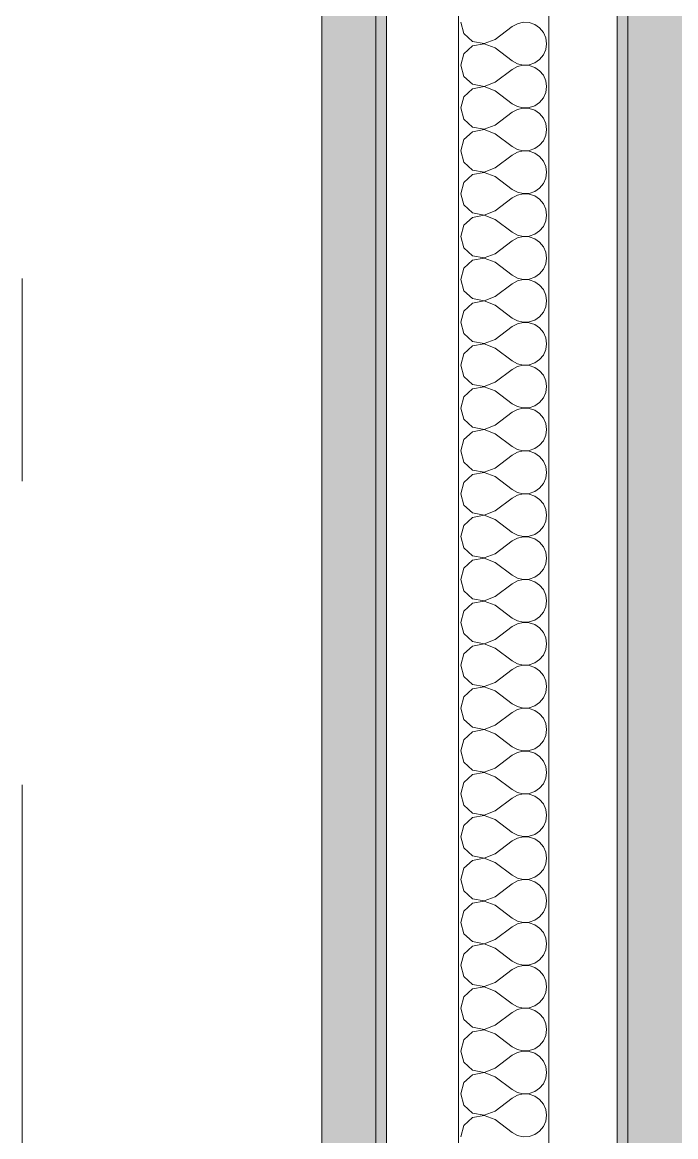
# Model space of a CAD drawing. Header units: millimetres. Extents: x -48147 to 1428745, y -495156 to 18123.
# Drawn here: x 1375173 to 1375628, y -476301 to -475525 of the extents above; entities that cross this region are included whole.
import ezdxf
from ezdxf.enums import TextEntityAlignment as Align

# ---------------------------------------------------------------- set-up
doc = ezdxf.new("R2010")
doc.units = ezdxf.units.MM
doc.header["$MEASUREMENT"] = 0
doc.linetypes.add('Double Dashed', pattern=[1093.611073, 529.166651, -211.666656, 141.111112, -211.666656])
doc.linetypes.add('Wipeout_Contour', pattern=[1000, 0, -1000])
doc.layers.add('New_A-15-MG_Structural_Grid_Phase_2', color=7, linetype='Continuous')
doc.layers.add('New_A-25-M_Wall_Int', color=7, linetype='Continuous')
doc.layers.add('New_A-15-MG_Structural_Grid_Phase_2_Pen_No__222', color=7, linetype='Continuous', lineweight=13, true_color=0x65af33)
doc.layers.add('New_A-25-M_Wall_Int_Pen_No__107', color=7, linetype='Continuous', lineweight=15, true_color=0xa6a6a6)
doc.layers.add('New_A-25-M_Wall_Int_Pen_No__1', color=7, linetype='Continuous', lineweight=13)
doc.styles.add('GENERATED_STYLE_2', font='')
doc.styles.get('GENERATED_STYLE_2').set_extended_font_data('Swis721 BT')

# ---------------------------------------------------------------- blocks, each defined once
blk = doc.blocks.new('*X47', base_point=(1341556.51, -489898.95))
at = {"layer": 'New_A-25-M_Wall_Int_Pen_No__107', "linetype": 'Continuous'}
for p, q in [((1375478.67, -475524.81), (1375480.9, -475532.66)), ((1375502.55, -475536.75), (1375514.49, -475527.79)), ((1375518.09, -475525.8), (1375514.49, -475527.79)), ((1375522.11, -475524.87), (1375518.09, -475525.8)), ((1375526.22, -475525.07), (1375522.11, -475524.87)), ((1375530.12, -475526.38), (1375526.22, -475525.07)), ((1375533.52, -475528.72), (1375530.12, -475526.38)), ((1375536.14, -475531.89), (1375533.52, -475528.72)), ((1375480.9, -475532.66), (1375486.92, -475538.16)), ((1375486.92, -475538.16), (1375494.93, -475539.68)), ((1375494.93, -475539.68), (1375502.55, -475536.75)), ((1375537.81, -475535.66), (1375536.14, -475531.89)), ((1375538.37, -475539.74), (1375537.81, -475535.66)), ((1375480.9, -475546.82), (1375478.67, -475554.66)), ((1375486.92, -475541.31), (1375480.9, -475546.82)), ((1375494.93, -475539.8), (1375486.92, -475541.31)), ((1375502.55, -475542.72), (1375494.93, -475539.8)), ((1375502.55, -475542.72), (1375514.49, -475551.68)), ((1375536.14, -475547.58), (1375537.81, -475543.82)), ((1375537.81, -475543.82), (1375538.37, -475539.74)), ((1375478.67, -475554.66), (1375480.9, -475562.51)), ((1375514.49, -475551.68), (1375518.09, -475553.67)), ((1375518.09, -475553.67), (1375522.11, -475554.6)), ((1375522.11, -475554.72), (1375518.09, -475555.66)), ((1375522.11, -475554.6), (1375526.22, -475554.4)), ((1375526.22, -475554.92), (1375522.11, -475554.72)), ((1375526.22, -475554.4), (1375530.12, -475553.09)), ((1375530.12, -475556.24), (1375526.22, -475554.92)), ((1375530.12, -475553.09), (1375533.52, -475550.75)), ((1375533.52, -475550.75), (1375536.14, -475547.58)), ((1375480.9, -475562.51), (1375486.92, -475568.01)), ((1375502.55, -475566.6), (1375514.49, -475557.65)), ((1375518.09, -475555.66), (1375514.49, -475557.65)), ((1375533.52, -475558.57), (1375530.12, -475556.24)), ((1375536.14, -475561.74), (1375533.52, -475558.57)), ((1375537.81, -475565.51), (1375536.14, -475561.74)), ((1375486.92, -475568.01), (1375494.93, -475569.53)), ((1375494.93, -475569.65), (1375486.92, -475571.17)), ((1375494.93, -475569.53), (1375502.55, -475566.6)), ((1375502.55, -475572.58), (1375494.93, -475569.65)), ((1375538.37, -475569.59), (1375537.81, -475565.51)), ((1375537.81, -475573.67), (1375538.37, -475569.59)), ((1375480.9, -475576.67), (1375478.67, -475584.52)), ((1375486.92, -475571.17), (1375480.9, -475576.67)), ((1375502.55, -475572.58), (1375514.49, -475581.53)), ((1375533.52, -475580.61), (1375536.14, -475577.44)), ((1375536.14, -475577.44), (1375537.81, -475573.67)), ((1375478.67, -475584.52), (1375480.9, -475592.36)), ((1375514.49, -475581.53), (1375518.09, -475583.52)), ((1375518.09, -475585.51), (1375514.49, -475587.5)), ((1375518.09, -475583.52), (1375522.11, -475584.46)), ((1375522.11, -475584.58), (1375518.09, -475585.51)), ((1375522.11, -475584.46), (1375526.22, -475584.26)), ((1375526.22, -475584.78), (1375522.11, -475584.58)), ((1375526.22, -475584.26), (1375530.12, -475582.94)), ((1375530.12, -475586.09), (1375526.22, -475584.78)), ((1375530.12, -475582.94), (1375533.52, -475580.61)), ((1375480.9, -475592.36), (1375486.92, -475597.87)), ((1375502.55, -475596.46), (1375514.49, -475587.5)), ((1375533.52, -475588.43), (1375530.12, -475586.09)), ((1375536.14, -475591.6), (1375533.52, -475588.43)), ((1375537.81, -475595.37), (1375536.14, -475591.6)), ((1375486.92, -475601.02), (1375480.9, -475606.52)), ((1375486.92, -475597.87), (1375494.93, -475599.38)), ((1375494.93, -475599.5), (1375486.92, -475601.02)), ((1375494.93, -475599.38), (1375502.55, -475596.46)), ((1375502.55, -475602.43), (1375494.93, -475599.5)), ((1375538.37, -475599.44), (1375537.81, -475595.37)), ((1375537.81, -475603.52), (1375538.37, -475599.44)), ((1375480.9, -475606.52), (1375478.67, -475614.37)), ((1375502.55, -475602.43), (1375514.49, -475611.39)), ((1375533.52, -475610.46), (1375536.14, -475607.29)), ((1375536.14, -475607.29), (1375537.81, -475603.52)), ((1375478.67, -475614.37), (1375480.9, -475622.22)), ((1375514.49, -475611.39), (1375518.09, -475613.38)), ((1375518.09, -475615.36), (1375514.49, -475617.36)), ((1375518.09, -475613.38), (1375522.11, -475614.31)), ((1375522.11, -475614.43), (1375518.09, -475615.36)), ((1375522.11, -475614.31), (1375526.22, -475614.11)), ((1375526.22, -475614.63), (1375522.11, -475614.43)), ((1375526.22, -475614.11), (1375530.12, -475612.8)), ((1375530.12, -475615.95), (1375526.22, -475614.63)), ((1375530.12, -475612.8), (1375533.52, -475610.46)), ((1375533.52, -475618.28), (1375530.12, -475615.95)), ((1375480.9, -475622.22), (1375486.92, -475627.72)), ((1375502.55, -475626.31), (1375514.49, -475617.36)), ((1375536.14, -475621.45), (1375533.52, -475618.28)), ((1375537.81, -475625.22), (1375536.14, -475621.45)), ((1375486.92, -475630.87), (1375480.9, -475636.38)), ((1375486.92, -475627.72), (1375494.93, -475629.24)), ((1375494.93, -475629.36), (1375486.92, -475630.87)), ((1375494.93, -475629.24), (1375502.55, -475626.31)), ((1375502.55, -475632.28), (1375494.93, -475629.36)), ((1375502.55, -475632.28), (1375514.49, -475641.24)), ((1375538.37, -475629.3), (1375537.81, -475625.22)), ((1375537.81, -475633.38), (1375538.37, -475629.3)), ((1375480.9, -475636.38), (1375478.67, -475644.23)), ((1375530.12, -475642.65), (1375533.52, -475640.32)), ((1375533.52, -475640.32), (1375536.14, -475637.15)), ((1375536.14, -475637.15), (1375537.81, -475633.38)), ((1375478.67, -475644.23), (1375480.9, -475652.07)), ((1375502.55, -475656.17), (1375514.49, -475647.21)), ((1375514.49, -475641.24), (1375518.09, -475643.23)), ((1375518.09, -475645.22), (1375514.49, -475647.21)), ((1375518.09, -475643.23), (1375522.11, -475644.17)), ((1375522.11, -475644.29), (1375518.09, -475645.22)), ((1375522.11, -475644.17), (1375526.22, -475643.97)), ((1375526.22, -475644.49), (1375522.11, -475644.29)), ((1375526.22, -475643.97), (1375530.12, -475642.65)), ((1375530.12, -475645.8), (1375526.22, -475644.49)), ((1375533.52, -475648.13), (1375530.12, -475645.8)), ((1375536.14, -475651.31), (1375533.52, -475648.13)), ((1375480.9, -475652.07), (1375486.92, -475657.58)), ((1375537.81, -475655.07), (1375536.14, -475651.31)), ((1375538.37, -475659.15), (1375537.81, -475655.07)), ((1375486.92, -475660.73), (1375480.9, -475666.23)), ((1375486.92, -475657.58), (1375494.93, -475659.09)), ((1375494.93, -475659.21), (1375486.92, -475660.73)), ((1375494.93, -475659.09), (1375502.55, -475656.17)), ((1375502.55, -475662.14), (1375494.93, -475659.21)), ((1375502.55, -475662.14), (1375514.49, -475671.09)), ((1375536.14, -475667), (1375537.81, -475663.23)), ((1375537.81, -475663.23), (1375538.37, -475659.15)), ((1375480.9, -475666.23), (1375478.67, -475674.08)), ((1375514.49, -475671.09), (1375518.09, -475673.09)), ((1375530.12, -475672.5), (1375533.52, -475670.17)), ((1375533.52, -475670.17), (1375536.14, -475667)), ((1375478.67, -475674.08), (1375480.9, -475681.93)), ((1375502.55, -475686.02), (1375514.49, -475677.07)), ((1375518.09, -475675.07), (1375514.49, -475677.07)), ((1375518.09, -475673.09), (1375522.11, -475674.02)), ((1375522.11, -475674.14), (1375518.09, -475675.07)), ((1375522.11, -475674.02), (1375526.22, -475673.82)), ((1375526.22, -475674.34), (1375522.11, -475674.14)), ((1375526.22, -475673.82), (1375530.12, -475672.5)), ((1375530.12, -475675.66), (1375526.22, -475674.34)), ((1375533.52, -475677.99), (1375530.12, -475675.66)), ((1375536.14, -475681.16), (1375533.52, -475677.99)), ((1375480.9, -475681.93), (1375486.92, -475687.43)), ((1375494.93, -475688.95), (1375502.55, -475686.02)), ((1375537.81, -475684.93), (1375536.14, -475681.16)), ((1375538.37, -475689.01), (1375537.81, -475684.93)), ((1375486.92, -475690.58), (1375480.9, -475696.09)), ((1375486.92, -475687.43), (1375494.93, -475688.95)), ((1375494.93, -475689.07), (1375486.92, -475690.58)), ((1375502.55, -475691.99), (1375494.93, -475689.07)), ((1375502.55, -475691.99), (1375514.49, -475700.95)), ((1375536.14, -475696.85), (1375537.81, -475693.09)), ((1375537.81, -475693.09), (1375538.37, -475689.01)), ((1375480.9, -475696.09), (1375478.67, -475703.93)), ((1375514.49, -475700.95), (1375518.09, -475702.94)), ((1375526.22, -475703.67), (1375530.12, -475702.36)), ((1375530.12, -475702.36), (1375533.52, -475700.03)), ((1375533.52, -475700.03), (1375536.14, -475696.85)), ((1375478.67, -475703.93), (1375480.9, -475711.78)), ((1375502.55, -475715.88), (1375514.49, -475706.92)), ((1375518.09, -475704.93), (1375514.49, -475706.92)), ((1375518.09, -475702.94), (1375522.11, -475703.87)), ((1375522.11, -475703.99), (1375518.09, -475704.93)), ((1375522.11, -475703.87), (1375526.22, -475703.67)), ((1375526.22, -475704.19), (1375522.11, -475703.99)), ((1375530.12, -475705.51), (1375526.22, -475704.19)), ((1375533.52, -475707.84), (1375530.12, -475705.51)), ((1375536.14, -475711.01), (1375533.52, -475707.84)), ((1375480.9, -475711.78), (1375486.92, -475717.29)), ((1375486.92, -475717.29), (1375494.93, -475718.8)), ((1375494.93, -475718.8), (1375502.55, -475715.88)), ((1375537.81, -475714.78), (1375536.14, -475711.01)), ((1375538.37, -475718.86), (1375537.81, -475714.78)), ((1375486.92, -475720.44), (1375480.9, -475725.94)), ((1375494.93, -475718.92), (1375486.92, -475720.44)), ((1375502.55, -475721.85), (1375494.93, -475718.92)), ((1375502.55, -475721.85), (1375514.49, -475730.8)), ((1375536.14, -475726.71), (1375537.81, -475722.94)), ((1375537.81, -475722.94), (1375538.37, -475718.86)), ((1375480.9, -475725.94), (1375478.67, -475733.79)), ((1375514.49, -475730.8), (1375518.09, -475732.8)), ((1375518.09, -475732.8), (1375522.11, -475733.73)), ((1375526.22, -475733.53), (1375530.12, -475732.21)), ((1375530.12, -475732.21), (1375533.52, -475729.88)), ((1375533.52, -475729.88), (1375536.14, -475726.71)), ((1375478.67, -475733.79), (1375480.9, -475741.64)), ((1375502.55, -475745.73), (1375514.49, -475736.77)), ((1375518.09, -475734.78), (1375514.49, -475736.77)), ((1375522.11, -475733.85), (1375518.09, -475734.78)), ((1375522.11, -475733.73), (1375526.22, -475733.53)), ((1375526.22, -475734.05), (1375522.11, -475733.85)), ((1375530.12, -475735.36), (1375526.22, -475734.05)), ((1375533.52, -475737.7), (1375530.12, -475735.36)), ((1375536.14, -475740.87), (1375533.52, -475737.7)), ((1375537.81, -475744.64), (1375536.14, -475740.87)), ((1375480.9, -475741.64), (1375486.92, -475747.14)), ((1375486.92, -475747.14), (1375494.93, -475748.66)), ((1375494.93, -475748.78), (1375486.92, -475750.29)), ((1375494.93, -475748.66), (1375502.55, -475745.73)), ((1375502.55, -475751.7), (1375494.93, -475748.78)), ((1375538.37, -475748.72), (1375537.81, -475744.64)), ((1375537.81, -475752.79), (1375538.37, -475748.72)), ((1375480.9, -475755.8), (1375478.67, -475763.64)), ((1375486.92, -475750.29), (1375480.9, -475755.8)), ((1375502.55, -475751.7), (1375514.49, -475760.66)), ((1375533.52, -475759.73), (1375536.14, -475756.56)), ((1375536.14, -475756.56), (1375537.81, -475752.79)), ((1375478.67, -475763.64), (1375480.9, -475771.49)), ((1375514.49, -475760.66), (1375518.09, -475762.65)), ((1375518.09, -475762.65), (1375522.11, -475763.58)), ((1375522.11, -475763.7), (1375518.09, -475764.64)), ((1375522.11, -475763.58), (1375526.22, -475763.38)), ((1375526.22, -475763.9), (1375522.11, -475763.7)), ((1375526.22, -475763.38), (1375530.12, -475762.07)), ((1375530.12, -475765.22), (1375526.22, -475763.9)), ((1375530.12, -475762.07), (1375533.52, -475759.73)), ((1375480.9, -475771.49), (1375486.92, -475776.99)), ((1375502.55, -475775.58), (1375514.49, -475766.63)), ((1375518.09, -475764.64), (1375514.49, -475766.63)), ((1375533.52, -475767.55), (1375530.12, -475765.22)), ((1375536.14, -475770.72), (1375533.52, -475767.55)), ((1375537.81, -475774.49), (1375536.14, -475770.72)), ((1375486.92, -475776.99), (1375494.93, -475778.51)), ((1375494.93, -475778.63), (1375486.92, -475780.15)), ((1375494.93, -475778.51), (1375502.55, -475775.58)), ((1375502.55, -475781.56), (1375494.93, -475778.63)), ((1375538.37, -475778.57), (1375537.81, -475774.49)), ((1375537.81, -475782.65), (1375538.37, -475778.57)), ((1375480.9, -475785.65), (1375478.67, -475793.5)), ((1375486.92, -475780.15), (1375480.9, -475785.65)), ((1375502.55, -475781.56), (1375514.49, -475790.51)), ((1375533.52, -475789.59), (1375536.14, -475786.42)), ((1375536.14, -475786.42), (1375537.81, -475782.65)), ((1375478.67, -475793.5), (1375480.9, -475801.34)), ((1375514.49, -475790.51), (1375518.09, -475792.5)), ((1375518.09, -475794.49), (1375514.49, -475796.48)), ((1375518.09, -475792.5), (1375522.11, -475793.44)), ((1375522.11, -475793.56), (1375518.09, -475794.49)), ((1375522.11, -475793.44), (1375526.22, -475793.24)), ((1375526.22, -475793.76), (1375522.11, -475793.56)), ((1375526.22, -475793.24), (1375530.12, -475791.92)), ((1375530.12, -475795.07), (1375526.22, -475793.76)), ((1375530.12, -475791.92), (1375533.52, -475789.59)), ((1375533.52, -475797.41), (1375530.12, -475795.07)), ((1375480.9, -475801.34), (1375486.92, -475806.85)), ((1375502.55, -475805.44), (1375514.49, -475796.48)), ((1375536.14, -475800.58), (1375533.52, -475797.41)), ((1375537.81, -475804.35), (1375536.14, -475800.58)), ((1375486.92, -475810), (1375480.9, -475815.5)), ((1375486.92, -475806.85), (1375494.93, -475808.36)), ((1375494.93, -475808.48), (1375486.92, -475810)), ((1375494.93, -475808.36), (1375502.55, -475805.44)), ((1375502.55, -475811.41), (1375494.93, -475808.48)), ((1375538.37, -475808.42), (1375537.81, -475804.35)), ((1375537.81, -475812.5), (1375538.37, -475808.42)), ((1375480.9, -475815.5), (1375478.67, -475823.35)), ((1375502.55, -475811.41), (1375514.49, -475820.37)), ((1375533.52, -475819.44), (1375536.14, -475816.27)), ((1375536.14, -475816.27), (1375537.81, -475812.5)), ((1375478.67, -475823.35), (1375480.9, -475831.2)), ((1375502.55, -475835.29), (1375514.49, -475826.34)), ((1375514.49, -475820.37), (1375518.09, -475822.36)), ((1375518.09, -475824.34), (1375514.49, -475826.34)), ((1375518.09, -475822.36), (1375522.11, -475823.29)), ((1375522.11, -475823.41), (1375518.09, -475824.34)), ((1375522.11, -475823.29), (1375526.22, -475823.09)), ((1375526.22, -475823.61), (1375522.11, -475823.41)), ((1375526.22, -475823.09), (1375530.12, -475821.78)), ((1375530.12, -475824.93), (1375526.22, -475823.61)), ((1375530.12, -475821.78), (1375533.52, -475819.44)), ((1375533.52, -475827.26), (1375530.12, -475824.93)), ((1375480.9, -475831.2), (1375486.92, -475836.7)), ((1375536.14, -475830.43), (1375533.52, -475827.26)), ((1375537.81, -475834.2), (1375536.14, -475830.43)), ((1375538.37, -475838.28), (1375537.81, -475834.2)), ((1375486.92, -475839.85), (1375480.9, -475845.36)), ((1375486.92, -475836.7), (1375494.93, -475838.22)), ((1375494.93, -475838.34), (1375486.92, -475839.85)), ((1375494.93, -475838.22), (1375502.55, -475835.29)), ((1375502.55, -475841.26), (1375494.93, -475838.34)), ((1375502.55, -475841.26), (1375514.49, -475850.22)), ((1375537.81, -475842.36), (1375538.37, -475838.28)), ((1375480.9, -475845.36), (1375478.67, -475853.21)), ((1375530.12, -475851.63), (1375533.52, -475849.3)), ((1375533.52, -475849.3), (1375536.14, -475846.13)), ((1375536.14, -475846.13), (1375537.81, -475842.36)), ((1375478.67, -475853.21), (1375480.9, -475861.05)), ((1375502.55, -475865.15), (1375514.49, -475856.19)), ((1375514.49, -475850.22), (1375518.09, -475852.21)), ((1375518.09, -475854.2), (1375514.49, -475856.19)), ((1375518.09, -475852.21), (1375522.11, -475853.15)), ((1375522.11, -475853.27), (1375518.09, -475854.2)), ((1375522.11, -475853.15), (1375526.22, -475852.95)), ((1375526.22, -475853.47), (1375522.11, -475853.27)), ((1375526.22, -475852.95), (1375530.12, -475851.63)), ((1375530.12, -475854.78), (1375526.22, -475853.47)), ((1375533.52, -475857.11), (1375530.12, -475854.78)), ((1375536.14, -475860.29), (1375533.52, -475857.11)), ((1375480.9, -475861.05), (1375486.92, -475866.56)), ((1375494.93, -475868.07), (1375502.55, -475865.15)), ((1375537.81, -475864.05), (1375536.14, -475860.29)), ((1375538.37, -475868.13), (1375537.81, -475864.05)), ((1375486.92, -475869.71), (1375480.9, -475875.21)), ((1375486.92, -475866.56), (1375494.93, -475868.07)), ((1375494.93, -475868.19), (1375486.92, -475869.71)), ((1375502.55, -475871.12), (1375494.93, -475868.19)), ((1375502.55, -475871.12), (1375514.49, -475880.07)), ((1375536.14, -475875.98), (1375537.81, -475872.21)), ((1375537.81, -475872.21), (1375538.37, -475868.13)), ((1375480.9, -475875.21), (1375478.67, -475883.06)), ((1375514.49, -475880.07), (1375518.09, -475882.07)), ((1375530.12, -475881.48), (1375533.52, -475879.15)), ((1375533.52, -475879.15), (1375536.14, -475875.98)), ((1375478.67, -475883.06), (1375480.9, -475890.91)), ((1375502.55, -475895), (1375514.49, -475886.05)), ((1375518.09, -475884.05), (1375514.49, -475886.05)), ((1375518.09, -475882.07), (1375522.11, -475883)), ((1375522.11, -475883.12), (1375518.09, -475884.05)), ((1375522.11, -475883), (1375526.22, -475882.8)), ((1375526.22, -475883.32), (1375522.11, -475883.12)), ((1375526.22, -475882.8), (1375530.12, -475881.48)), ((1375530.12, -475884.64), (1375526.22, -475883.32)), ((1375533.52, -475886.97), (1375530.12, -475884.64)), ((1375536.14, -475890.14), (1375533.52, -475886.97)), ((1375480.9, -475890.91), (1375486.92, -475896.41)), ((1375486.92, -475896.41), (1375494.93, -475897.93)), ((1375494.93, -475897.93), (1375502.55, -475895)), ((1375537.81, -475893.91), (1375536.14, -475890.14)), ((1375538.37, -475897.99), (1375537.81, -475893.91)), ((1375486.92, -475899.56), (1375480.9, -475905.07)), ((1375494.93, -475898.05), (1375486.92, -475899.56)), ((1375502.55, -475900.97), (1375494.93, -475898.05)), ((1375502.55, -475900.97), (1375514.49, -475909.93)), ((1375536.14, -475905.83), (1375537.81, -475902.07)), ((1375537.81, -475902.07), (1375538.37, -475897.99)), ((1375480.9, -475905.07), (1375478.67, -475912.91)), ((1375514.49, -475909.93), (1375518.09, -475911.92)), ((1375518.09, -475911.92), (1375522.11, -475912.85)), ((1375526.22, -475912.65), (1375530.12, -475911.34)), ((1375530.12, -475911.34), (1375533.52, -475909.01)), ((1375533.52, -475909.01), (1375536.14, -475905.83)), ((1375478.67, -475912.91), (1375480.9, -475920.76)), ((1375502.55, -475924.86), (1375514.49, -475915.9)), ((1375518.09, -475913.91), (1375514.49, -475915.9)), ((1375522.11, -475912.97), (1375518.09, -475913.91)), ((1375522.11, -475912.85), (1375526.22, -475912.65)), ((1375526.22, -475913.17), (1375522.11, -475912.97)), ((1375530.12, -475914.49), (1375526.22, -475913.17)), ((1375533.52, -475916.82), (1375530.12, -475914.49)), ((1375536.14, -475919.99), (1375533.52, -475916.82)), ((1375480.9, -475920.76), (1375486.92, -475926.27)), ((1375486.92, -475926.27), (1375494.93, -475927.78)), ((1375494.93, -475927.78), (1375502.55, -475924.86)), ((1375537.81, -475923.76), (1375536.14, -475919.99)), ((1375538.37, -475927.84), (1375537.81, -475923.76)), ((1375480.9, -475934.92), (1375478.67, -475942.77)), ((1375486.92, -475929.42), (1375480.9, -475934.92)), ((1375494.93, -475927.9), (1375486.92, -475929.42)), ((1375502.55, -475930.83), (1375494.93, -475927.9)), ((1375502.55, -475930.83), (1375514.49, -475939.78)), ((1375536.14, -475935.69), (1375537.81, -475931.92)), ((1375537.81, -475931.92), (1375538.37, -475927.84)), ((1375478.67, -475942.77), (1375480.9, -475950.62)), ((1375514.49, -475939.78), (1375518.09, -475941.78)), ((1375518.09, -475941.78), (1375522.11, -475942.71)), ((1375522.11, -475942.83), (1375518.09, -475943.76)), ((1375522.11, -475942.71), (1375526.22, -475942.51)), ((1375526.22, -475943.03), (1375522.11, -475942.83)), ((1375526.22, -475942.51), (1375530.12, -475941.19)), ((1375530.12, -475944.34), (1375526.22, -475943.03)), ((1375530.12, -475941.19), (1375533.52, -475938.86)), ((1375533.52, -475938.86), (1375536.14, -475935.69)), ((1375480.9, -475950.62), (1375486.92, -475956.12)), ((1375502.55, -475954.71), (1375514.49, -475945.75)), ((1375518.09, -475943.76), (1375514.49, -475945.75)), ((1375533.52, -475946.68), (1375530.12, -475944.34)), ((1375536.14, -475949.85), (1375533.52, -475946.68)), ((1375537.81, -475953.62), (1375536.14, -475949.85)), ((1375486.92, -475956.12), (1375494.93, -475957.64)), ((1375494.93, -475957.76), (1375486.92, -475959.27)), ((1375494.93, -475957.64), (1375502.55, -475954.71)), ((1375502.55, -475960.68), (1375494.93, -475957.76)), ((1375538.37, -475957.7), (1375537.81, -475953.62)), ((1375537.81, -475961.77), (1375538.37, -475957.7)), ((1375480.9, -475964.77), (1375478.67, -475972.62)), ((1375486.92, -475959.27), (1375480.9, -475964.77)), ((1375502.55, -475960.68), (1375514.49, -475969.64)), ((1375533.52, -475968.71), (1375536.14, -475965.54)), ((1375536.14, -475965.54), (1375537.81, -475961.77)), ((1375478.67, -475972.62), (1375480.9, -475980.47)), ((1375514.49, -475969.64), (1375518.09, -475971.63)), ((1375518.09, -475973.62), (1375514.49, -475975.61)), ((1375518.09, -475971.63), (1375522.11, -475972.56)), ((1375522.11, -475972.68), (1375518.09, -475973.62)), ((1375522.11, -475972.56), (1375526.22, -475972.36)), ((1375526.22, -475972.88), (1375522.11, -475972.68)), ((1375526.22, -475972.36), (1375530.12, -475971.05)), ((1375530.12, -475974.2), (1375526.22, -475972.88)), ((1375530.12, -475971.05), (1375533.52, -475968.71)), ((1375480.9, -475980.47), (1375486.92, -475985.97)), ((1375502.55, -475984.56), (1375514.49, -475975.61)), ((1375533.52, -475976.53), (1375530.12, -475974.2)), ((1375536.14, -475979.7), (1375533.52, -475976.53)), ((1375537.81, -475983.47), (1375536.14, -475979.7)), ((1375486.92, -475989.13), (1375480.9, -475994.63)), ((1375486.92, -475985.97), (1375494.93, -475987.49)), ((1375494.93, -475987.61), (1375486.92, -475989.13)), ((1375494.93, -475987.49), (1375502.55, -475984.56)), ((1375502.55, -475990.54), (1375494.93, -475987.61)), ((1375538.37, -475987.55), (1375537.81, -475983.47)), ((1375537.81, -475991.63), (1375538.37, -475987.55)), ((1375480.9, -475994.63), (1375478.67, -476002.48)), ((1375502.55, -475990.54), (1375514.49, -475999.49)), ((1375533.52, -475998.57), (1375536.14, -475995.4)), ((1375536.14, -475995.4), (1375537.81, -475991.63)), ((1375478.67, -476002.48), (1375480.9, -476010.32)), ((1375514.49, -475999.49), (1375518.09, -476001.48)), ((1375518.09, -476003.47), (1375514.49, -476005.46)), ((1375518.09, -476001.48), (1375522.11, -476002.42)), ((1375522.11, -476002.54), (1375518.09, -476003.47)), ((1375522.11, -476002.42), (1375526.22, -476002.22)), ((1375526.22, -476002.74), (1375522.11, -476002.54)), ((1375526.22, -476002.22), (1375530.12, -476000.9)), ((1375530.12, -476004.05), (1375526.22, -476002.74)), ((1375530.12, -476000.9), (1375533.52, -475998.57)), ((1375533.52, -476006.39), (1375530.12, -476004.05)), ((1375480.9, -476010.32), (1375486.92, -476015.83)), ((1375502.55, -476014.42), (1375514.49, -476005.46)), ((1375536.14, -476009.56), (1375533.52, -476006.39)), ((1375537.81, -476013.32), (1375536.14, -476009.56)), ((1375486.92, -476018.98), (1375480.9, -476024.48)), ((1375486.92, -476015.83), (1375494.93, -476017.34)), ((1375494.93, -476017.46), (1375486.92, -476018.98)), ((1375494.93, -476017.34), (1375502.55, -476014.42)), ((1375502.55, -476020.39), (1375494.93, -476017.46)), ((1375502.55, -476020.39), (1375514.49, -476029.35)), ((1375538.37, -476017.4), (1375537.81, -476013.32)), ((1375537.81, -476021.48), (1375538.37, -476017.4)), ((1375480.9, -476024.48), (1375478.67, -476032.33)), ((1375530.12, -476030.76), (1375533.52, -476028.42)), ((1375533.52, -476028.42), (1375536.14, -476025.25)), ((1375536.14, -476025.25), (1375537.81, -476021.48)), ((1375478.67, -476032.33), (1375480.9, -476040.18)), ((1375502.55, -476044.27), (1375514.49, -476035.32)), ((1375514.49, -476029.35), (1375518.09, -476031.34)), ((1375518.09, -476033.32), (1375514.49, -476035.32)), ((1375518.09, -476031.34), (1375522.11, -476032.27)), ((1375522.11, -476032.39), (1375518.09, -476033.32)), ((1375522.11, -476032.27), (1375526.22, -476032.07)), ((1375526.22, -476032.59), (1375522.11, -476032.39)), ((1375526.22, -476032.07), (1375530.12, -476030.76)), ((1375530.12, -476033.91), (1375526.22, -476032.59)), ((1375533.52, -476036.24), (1375530.12, -476033.91)), ((1375480.9, -476040.18), (1375486.92, -476045.68)), ((1375536.14, -476039.41), (1375533.52, -476036.24)), ((1375537.81, -476043.18), (1375536.14, -476039.41)), ((1375538.37, -476047.26), (1375537.81, -476043.18)), ((1375486.92, -476048.83), (1375480.9, -476054.34)), ((1375486.92, -476045.68), (1375494.93, -476047.2)), ((1375494.93, -476047.32), (1375486.92, -476048.83)), ((1375494.93, -476047.2), (1375502.55, -476044.27)), ((1375502.55, -476050.24), (1375494.93, -476047.32)), ((1375502.55, -476050.24), (1375514.49, -476059.2)), ((1375536.14, -476055.11), (1375537.81, -476051.34)), ((1375537.81, -476051.34), (1375538.37, -476047.26)), ((1375480.9, -476054.34), (1375478.67, -476062.19)), ((1375514.49, -476059.2), (1375518.09, -476061.19)), ((1375530.12, -476060.61), (1375533.52, -476058.28)), ((1375533.52, -476058.28), (1375536.14, -476055.11)), ((1375478.67, -476062.19), (1375480.9, -476070.03)), ((1375502.55, -476074.13), (1375514.49, -476065.17)), ((1375518.09, -476063.18), (1375514.49, -476065.17)), ((1375518.09, -476061.19), (1375522.11, -476062.13)), ((1375522.11, -476062.25), (1375518.09, -476063.18)), ((1375522.11, -476062.13), (1375526.22, -476061.93)), ((1375526.22, -476062.45), (1375522.11, -476062.25)), ((1375526.22, -476061.93), (1375530.12, -476060.61)), ((1375530.12, -476063.76), (1375526.22, -476062.45)), ((1375533.52, -476066.09), (1375530.12, -476063.76)), ((1375536.14, -476069.26), (1375533.52, -476066.09)), ((1375480.9, -476070.03), (1375486.92, -476075.54)), ((1375494.93, -476077.05), (1375502.55, -476074.13)), ((1375537.81, -476073.03), (1375536.14, -476069.26)), ((1375538.37, -476077.11), (1375537.81, -476073.03)), ((1375486.92, -476078.69), (1375480.9, -476084.19)), ((1375486.92, -476075.54), (1375494.93, -476077.05)), ((1375494.93, -476077.17), (1375486.92, -476078.69)), ((1375502.55, -476080.1), (1375494.93, -476077.17)), ((1375502.55, -476080.1), (1375514.49, -476089.05)), ((1375536.14, -476084.96), (1375537.81, -476081.19)), ((1375537.81, -476081.19), (1375538.37, -476077.11)), ((1375480.9, -476084.19), (1375478.67, -476092.04)), ((1375514.49, -476089.05), (1375518.09, -476091.05)), ((1375526.22, -476091.78), (1375530.12, -476090.46)), ((1375530.12, -476090.46), (1375533.52, -476088.13)), ((1375533.52, -476088.13), (1375536.14, -476084.96)), ((1375478.67, -476092.04), (1375480.9, -476099.89)), ((1375502.55, -476103.98), (1375514.49, -476095.03)), ((1375518.09, -476093.03), (1375514.49, -476095.03)), ((1375518.09, -476091.05), (1375522.11, -476091.98)), ((1375522.11, -476092.1), (1375518.09, -476093.03)), ((1375522.11, -476091.98), (1375526.22, -476091.78)), ((1375526.22, -476092.3), (1375522.11, -476092.1)), ((1375530.12, -476093.62), (1375526.22, -476092.3)), ((1375533.52, -476095.95), (1375530.12, -476093.62)), ((1375536.14, -476099.12), (1375533.52, -476095.95)), ((1375480.9, -476099.89), (1375486.92, -476105.39)), ((1375486.92, -476105.39), (1375494.93, -476106.91)), ((1375494.93, -476106.91), (1375502.55, -476103.98)), ((1375537.81, -476102.89), (1375536.14, -476099.12)), ((1375538.37, -476106.97), (1375537.81, -476102.89)), ((1375486.92, -476108.54), (1375480.9, -476114.05)), ((1375494.93, -476107.03), (1375486.92, -476108.54)), ((1375502.55, -476109.95), (1375494.93, -476107.03)), ((1375502.55, -476109.95), (1375514.49, -476118.91)), ((1375536.14, -476114.81), (1375537.81, -476111.05)), ((1375537.81, -476111.05), (1375538.37, -476106.97)), ((1375480.9, -476114.05), (1375478.67, -476121.89)), ((1375514.49, -476118.91), (1375518.09, -476120.9)), ((1375518.09, -476120.9), (1375522.11, -476121.83)), ((1375526.22, -476121.63), (1375530.12, -476120.32)), ((1375530.12, -476120.32), (1375533.52, -476117.99)), ((1375533.52, -476117.99), (1375536.14, -476114.81)), ((1375478.67, -476121.89), (1375480.9, -476129.74)), ((1375502.55, -476133.84), (1375514.49, -476124.88)), ((1375518.09, -476122.89), (1375514.49, -476124.88)), ((1375522.11, -476121.95), (1375518.09, -476122.89)), ((1375522.11, -476121.83), (1375526.22, -476121.63)), ((1375526.22, -476122.15), (1375522.11, -476121.95)), ((1375530.12, -476123.47), (1375526.22, -476122.15)), ((1375533.52, -476125.8), (1375530.12, -476123.47)), ((1375536.14, -476128.97), (1375533.52, -476125.8)), ((1375537.81, -476132.74), (1375536.14, -476128.97)), ((1375480.9, -476129.74), (1375486.92, -476135.25)), ((1375486.92, -476135.25), (1375494.93, -476136.76)), ((1375494.93, -476136.88), (1375486.92, -476138.4)), ((1375494.93, -476136.76), (1375502.55, -476133.84)), ((1375502.55, -476139.81), (1375494.93, -476136.88)), ((1375538.37, -476136.82), (1375537.81, -476132.74)), ((1375537.81, -476140.9), (1375538.37, -476136.82)), ((1375480.9, -476143.9), (1375478.67, -476151.75)), ((1375486.92, -476138.4), (1375480.9, -476143.9)), ((1375502.55, -476139.81), (1375514.49, -476148.76)), ((1375533.52, -476147.84), (1375536.14, -476144.67)), ((1375536.14, -476144.67), (1375537.81, -476140.9)), ((1375478.67, -476151.75), (1375480.9, -476159.6)), ((1375514.49, -476148.76), (1375518.09, -476150.76)), ((1375518.09, -476150.76), (1375522.11, -476151.69)), ((1375522.11, -476151.81), (1375518.09, -476152.74)), ((1375522.11, -476151.69), (1375526.22, -476151.49)), ((1375526.22, -476152.01), (1375522.11, -476151.81)), ((1375526.22, -476151.49), (1375530.12, -476150.17)), ((1375530.12, -476153.32), (1375526.22, -476152.01)), ((1375530.12, -476150.17), (1375533.52, -476147.84)), ((1375480.9, -476159.6), (1375486.92, -476165.1)), ((1375502.55, -476163.69), (1375514.49, -476154.73)), ((1375518.09, -476152.74), (1375514.49, -476154.73)), ((1375533.52, -476155.66), (1375530.12, -476153.32)), ((1375536.14, -476158.83), (1375533.52, -476155.66)), ((1375537.81, -476162.6), (1375536.14, -476158.83)), ((1375486.92, -476165.1), (1375494.93, -476166.61)), ((1375494.93, -476166.74), (1375486.92, -476168.25)), ((1375494.93, -476166.61), (1375502.55, -476163.69)), ((1375502.55, -476169.66), (1375494.93, -476166.74)), ((1375538.37, -476166.68), (1375537.81, -476162.6)), ((1375537.81, -476170.75), (1375538.37, -476166.68)), ((1375480.9, -476173.75), (1375478.67, -476181.6)), ((1375486.92, -476168.25), (1375480.9, -476173.75)), ((1375502.55, -476169.66), (1375514.49, -476178.62)), ((1375533.52, -476177.69), (1375536.14, -476174.52)), ((1375536.14, -476174.52), (1375537.81, -476170.75)), ((1375478.67, -476181.6), (1375480.9, -476189.45)), ((1375514.49, -476178.62), (1375518.09, -476180.61)), ((1375518.09, -476182.59), (1375514.49, -476184.59)), ((1375518.09, -476180.61), (1375522.11, -476181.54)), ((1375522.11, -476181.66), (1375518.09, -476182.59)), ((1375522.11, -476181.54), (1375526.22, -476181.34)), ((1375526.22, -476181.86), (1375522.11, -476181.66)), ((1375526.22, -476181.34), (1375530.12, -476180.03)), ((1375530.12, -476183.18), (1375526.22, -476181.86)), ((1375530.12, -476180.03), (1375533.52, -476177.69)), ((1375533.52, -476185.51), (1375530.12, -476183.18)), ((1375480.9, -476189.45), (1375486.92, -476194.95)), ((1375502.55, -476193.54), (1375514.49, -476184.59)), ((1375536.14, -476188.68), (1375533.52, -476185.51)), ((1375537.81, -476192.45), (1375536.14, -476188.68)), ((1375486.92, -476198.11), (1375480.9, -476203.61)), ((1375486.92, -476194.95), (1375494.93, -476196.47)), ((1375494.93, -476196.59), (1375486.92, -476198.11)), ((1375494.93, -476196.47), (1375502.55, -476193.54)), ((1375502.55, -476199.51), (1375494.93, -476196.59)), ((1375538.37, -476196.53), (1375537.81, -476192.45)), ((1375537.81, -476200.61), (1375538.37, -476196.53)), ((1375480.9, -476203.61), (1375478.67, -476211.46)), ((1375502.55, -476199.51), (1375514.49, -476208.47)), ((1375533.52, -476207.55), (1375536.14, -476204.38)), ((1375536.14, -476204.38), (1375537.81, -476200.61)), ((1375478.67, -476211.46), (1375480.9, -476219.3)), ((1375502.55, -476223.4), (1375514.49, -476214.44)), ((1375514.49, -476208.47), (1375518.09, -476210.46)), ((1375518.09, -476212.45), (1375514.49, -476214.44)), ((1375518.09, -476210.46), (1375522.11, -476211.4)), ((1375522.11, -476211.52), (1375518.09, -476212.45)), ((1375522.11, -476211.4), (1375526.22, -476211.2)), ((1375526.22, -476211.72), (1375522.11, -476211.52)), ((1375526.22, -476211.2), (1375530.12, -476209.88)), ((1375530.12, -476213.03), (1375526.22, -476211.72)), ((1375530.12, -476209.88), (1375533.52, -476207.55)), ((1375533.52, -476215.36), (1375530.12, -476213.03)), ((1375480.9, -476219.3), (1375486.92, -476224.81)), ((1375536.14, -476218.54), (1375533.52, -476215.36)), ((1375537.81, -476222.3), (1375536.14, -476218.54)), ((1375538.37, -476226.38), (1375537.81, -476222.3)), ((1375486.92, -476227.96), (1375480.9, -476233.46)), ((1375486.92, -476224.81), (1375494.93, -476226.32)), ((1375494.93, -476226.44), (1375486.92, -476227.96)), ((1375494.93, -476226.32), (1375502.55, -476223.4)), ((1375502.55, -476229.37), (1375494.93, -476226.44)), ((1375502.55, -476229.37), (1375514.49, -476238.33)), ((1375537.81, -476230.46), (1375538.37, -476226.38)), ((1375480.9, -476233.46), (1375478.67, -476241.31)), ((1375530.12, -476239.73), (1375533.52, -476237.4)), ((1375533.52, -476237.4), (1375536.14, -476234.23)), ((1375536.14, -476234.23), (1375537.81, -476230.46)), ((1375478.67, -476241.31), (1375480.9, -476249.16)), ((1375502.55, -476253.25), (1375514.49, -476244.3)), ((1375514.49, -476238.33), (1375518.09, -476240.32)), ((1375518.09, -476242.3), (1375514.49, -476244.3)), ((1375518.09, -476240.32), (1375522.11, -476241.25)), ((1375522.11, -476241.37), (1375518.09, -476242.3)), ((1375522.11, -476241.25), (1375526.22, -476241.05)), ((1375526.22, -476241.57), (1375522.11, -476241.37)), ((1375526.22, -476241.05), (1375530.12, -476239.73)), ((1375530.12, -476242.89), (1375526.22, -476241.57)), ((1375533.52, -476245.22), (1375530.12, -476242.89)), ((1375536.14, -476248.39), (1375533.52, -476245.22)), ((1375480.9, -476249.16), (1375486.92, -476254.66)), ((1375494.93, -476256.18), (1375502.55, -476253.25)), ((1375537.81, -476252.16), (1375536.14, -476248.39)), ((1375538.37, -476256.24), (1375537.81, -476252.16)), ((1375486.92, -476257.81), (1375480.9, -476263.32)), ((1375486.92, -476254.66), (1375494.93, -476256.18)), ((1375494.93, -476256.3), (1375486.92, -476257.81)), ((1375502.55, -476259.22), (1375494.93, -476256.3)), ((1375502.55, -476259.22), (1375514.49, -476268.18)), ((1375536.14, -476264.09), (1375537.81, -476260.32)), ((1375537.81, -476260.32), (1375538.37, -476256.24)), ((1375480.9, -476263.32), (1375478.67, -476271.17)), ((1375514.49, -476268.18), (1375518.09, -476270.17)), ((1375530.12, -476269.59), (1375533.52, -476267.26)), ((1375533.52, -476267.26), (1375536.14, -476264.09)), ((1375478.67, -476271.17), (1375480.9, -476279.01)), ((1375502.55, -476283.11), (1375514.49, -476274.15)), ((1375518.09, -476272.16), (1375514.49, -476274.15)), ((1375518.09, -476270.17), (1375522.11, -476271.1)), ((1375522.11, -476271.23), (1375518.09, -476272.16)), ((1375522.11, -476271.1), (1375526.22, -476270.91)), ((1375526.22, -476271.42), (1375522.11, -476271.23)), ((1375526.22, -476270.91), (1375530.12, -476269.59)), ((1375530.12, -476272.74), (1375526.22, -476271.42)), ((1375533.52, -476275.07), (1375530.12, -476272.74)), ((1375536.14, -476278.24), (1375533.52, -476275.07)), ((1375480.9, -476279.01), (1375486.92, -476284.52)), ((1375486.92, -476284.52), (1375494.93, -476286.03)), ((1375494.93, -476286.03), (1375502.55, -476283.11)), ((1375537.81, -476282.01), (1375536.14, -476278.24)), ((1375538.37, -476286.09), (1375537.81, -476282.01)), ((1375486.92, -476287.67), (1375480.9, -476293.17)), ((1375494.93, -476286.15), (1375486.92, -476287.67)), ((1375502.55, -476289.08), (1375494.93, -476286.15)), ((1375502.55, -476289.08), (1375514.49, -476298.03)), ((1375536.14, -476293.94), (1375537.81, -476290.17)), ((1375537.81, -476290.17), (1375538.37, -476286.09)), ((1375480.9, -476293.17), (1375478.67, -476301.02)), ((1375514.49, -476298.03), (1375518.09, -476300.03)), ((1375518.09, -476300.03), (1375522.11, -476300.96)), ((1375526.22, -476300.76), (1375530.12, -476299.44)), ((1375530.12, -476299.44), (1375533.52, -476297.11)), ((1375533.52, -476297.11), (1375536.14, -476293.94)), ((1375522.11, -476300.96), (1375526.22, -476300.76))]:
    blk.add_line(p, q, dxfattribs=at)
blk = doc.blocks.new('Section Elem_25_2', base_point=(1341556.51, -489898.95))
at = {"layer": 'New_A-25-M_Wall_Int_Pen_No__107', "linetype": 'Continuous'}
for points in [[(1375381.88, -477748.95), (1375419.49, -477748.95), (1375419.49, -473913.37), (1375381.88, -473912.9)], [(1375595.04, -477748.95), (1375632.65, -477748.95), (1375632.65, -474773.95), (1375595.04, -474773.95)]]:
    blk.add_hatch(color=256, dxfattribs=at).paths.add_polyline_path(points)
at = {"layer": 'New_A-25-M_Wall_Int_Pen_No__107', "linetype": 'Continuous', "lineweight": 0, "true_color": 0x535353}
blk.add_hatch(color=251, dxfattribs=at).paths.add_polyline_path([(1375419.49, -477748.95), (1375427.02, -477748.95), (1375427.02, -473913.47), (1375419.49, -473913.37)])
at = {"layer": 'New_A-25-M_Wall_Int_Pen_No__1', "linetype": 'Continuous'}
for p, q in [((1375381.88, -473912.9), (1375381.88, -477748.95)), ((1375419.49, -473913.37), (1375419.49, -477748.95)), ((1375595.04, -474773.95), (1375595.04, -477748.95))]:
    blk.add_line(p, q, dxfattribs=at)
at = {"color": 254, "linetype": 'Wipeout_Contour', "lineweight": 0, "ltscale": 5821734.780558883}
blk.add_wipeout([(1375427.02, -477748.95), (1375477.17, -477748.95), (1375477.17, -473914.1), (1375427.02, -473913.47)], dxfattribs=at).dxf.layer = 'New_A-25-M_Wall_Int'
at = {"layer": 'New_A-25-M_Wall_Int_Pen_No__1', "linetype": 'Continuous'}
blk.add_line((1375427.02, -473913.47), (1375427.02, -477748.95), dxfattribs=at)
at = {"color": 254, "linetype": 'Wipeout_Contour', "lineweight": 0, "ltscale": 5821948.538273929}
blk.add_wipeout([(1375477.17, -477748.95), (1375539.87, -477748.95), (1375539.87, -473914.89), (1375477.17, -473914.1)], dxfattribs=at).dxf.layer = 'New_A-25-M_Wall_Int'
at = {"layer": 'New_A-25-M_Wall_Int_Pen_No__1', "linetype": 'Continuous'}
blk.add_line((1375477.17, -473914.1), (1375477.17, -477748.95), dxfattribs=at)
at = {"layer": 'New_A-25-M_Wall_Int'}
blk.add_blockref('*X47', (1341556.51, -489898.95), dxfattribs=at)
at = {"color": 254, "linetype": 'Wipeout_Contour', "lineweight": 0, "ltscale": 5822157.546546752}
blk.add_wipeout([(1375539.87, -477748.95), (1375587.51, -477748.95), (1375587.51, -473915.48), (1375539.87, -473914.89)], dxfattribs=at).dxf.layer = 'New_A-25-M_Wall_Int'
at = {"layer": 'New_A-25-M_Wall_Int_Pen_No__107', "linetype": 'Continuous', "lineweight": 0, "true_color": 0x535353}
blk.add_hatch(color=251, dxfattribs=at).paths.add_polyline_path([(1375587.51, -477748.95), (1375595.04, -477748.95), (1375595.04, -474773.95), (1375595.04, -474748.95), (1375595.04, -473915.58), (1375587.51, -473915.48)])
at = {"layer": 'New_A-25-M_Wall_Int_Pen_No__1', "linetype": 'Continuous'}
for p, q in [((1375539.87, -473914.89), (1375539.87, -477748.95)), ((1375587.51, -473915.48), (1375587.51, -477748.95))]:
    blk.add_line(p, q, dxfattribs=at)
blk = doc.blocks.new('Standard grid marker[9]_2', base_point=(1375173.5, -468494.32))
at = {"layer": 'New_A-15-MG_Structural_Grid_Phase_2_Pen_No__222', "linetype": 'Double Dashed'}
blk.add_line((1375173.5, -469494.32), (1375173.5, -492898.95), dxfattribs=at)
at = {"layer": 'New_A-15-MG_Structural_Grid_Phase_2_Pen_No__222', "style": 'GENERATED_STYLE_2'}
for tag, p in [('AC_MarkerText_1_0', (1375173.5, -467950.93)), ('AC_MarkerText_1_1', (1375173.5, -494355.56))]:
    blk.add_attdef(tag, text='', height=350, rotation=360, dxfattribs=at).set_placement(p, align=Align.MIDDLE_CENTER)

msp = doc.modelspace()

# ---------------------------------------------------------------- block references
at = {"layer": 'New_A-25-M_Wall_Int'}
msp.add_blockref('Section Elem_25_2', (1341556.51, -489898.95), dxfattribs=at)

# ---------------------------------------------------------------- next in the draw order: block references
at = {"layer": 'New_A-15-MG_Structural_Grid_Phase_2', "color": 8, "linetype": 'Continuous', "lineweight": 15}
msp.add_blockref('Standard grid marker[9]_2', (1375173.5, -468494.32), dxfattribs=at)

doc.saveas('drawing.dxf')
